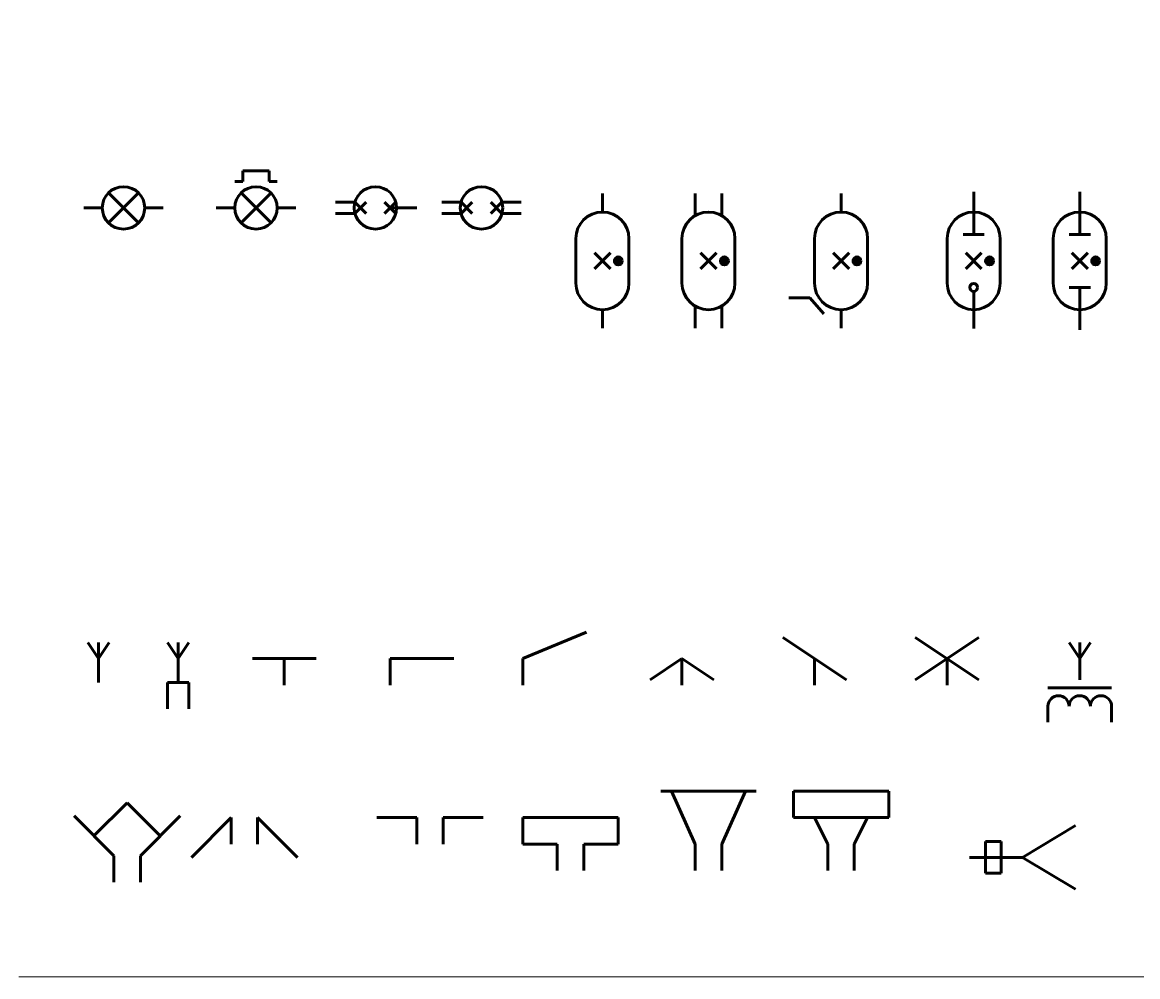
# Model space of a CAD drawing. Header units: millimetres. Extents: x 0 to 6510, y 0 to 297.
# Drawn here: x 2730.6 to 2940.9, y 0 to 180 of the extents above; entities that cross this region are included whole.
import ezdxf

# ---------------------------------------------------------------- set-up
doc = ezdxf.new("R2010")
doc.units = ezdxf.units.MM
doc.linetypes.add('K5LT_BASIC', pattern=[0])
doc.linetypes.add('K5LT_THIN', pattern=[0])

# ---------------------------------------------------------------- blocks, each defined once
blk = doc.blocks.new('U411')
at = {"color": 150, "linetype": 'K5LT_BASIC', "lineweight": 60, "true_color": 0x0080ff}
for p, q in [((2752.53, 142.17), (2746.87, 147.83)), ((2746.87, 142.17), (2752.53, 147.83)), ((2745.7, 145), (2742.2, 145)), ((2757.2, 145), (2753.7, 145))]:
    blk.add_line(p, q, dxfattribs=at)
blk.add_circle((2749.7, 145), 4, dxfattribs=at)
blk = doc.blocks.new('U412')
at = {"color": 150, "linetype": 'K5LT_BASIC', "lineweight": 60, "true_color": 0x0080ff}
for p, q in [((2772.2, 150), (2772.2, 152)), ((2777.2, 152), (2772.2, 152)), ((2777.2, 150), (2777.2, 152)), ((2772.2, 150), (2770.7, 150)), ((2778.7, 150), (2777.2, 150)), ((2777.53, 142.17), (2771.87, 147.83)), ((2771.87, 142.17), (2777.53, 147.83)), ((2770.7, 145), (2767.2, 145)), ((2782.2, 145), (2778.7, 145))]:
    blk.add_line(p, q, dxfattribs=at)
blk.add_circle((2774.7, 145), 4, dxfattribs=at)
blk = doc.blocks.new('U413')
at = {"color": 150, "linetype": 'K5LT_BASIC', "lineweight": 60, "true_color": 0x0080ff}
for p, q in [((2793.35, 146.06), (2789.7, 146.06)), ((2795.47, 143.94), (2793.35, 146.06)), ((2795.47, 146.06), (2793.35, 143.94)), ((2798.94, 143.94), (2801.06, 146.06)), ((2798.94, 146.06), (2801.06, 143.94)), ((2793.35, 143.94), (2789.7, 143.94)), ((2800, 145), (2805, 145))]:
    blk.add_line(p, q, dxfattribs=at)
blk.add_circle((2797.2, 145), 4, dxfattribs=at)
blk = doc.blocks.new('U414')
at = {"color": 150, "linetype": 'K5LT_BASIC', "lineweight": 60, "true_color": 0x0080ff}
for p, q in [((2813.35, 146.06), (2809.7, 146.06)), ((2815.47, 143.94), (2813.35, 146.06)), ((2815.47, 146.06), (2813.35, 143.94)), ((2818.94, 143.94), (2821.06, 146.06)), ((2818.94, 146.06), (2821.06, 143.94)), ((2821.06, 146.06), (2824.7, 146.06)), ((2813.35, 143.94), (2809.7, 143.94)), ((2821.06, 143.94), (2824.7, 143.94))]:
    blk.add_line(p, q, dxfattribs=at)
blk.add_circle((2817.2, 145), 4, dxfattribs=at)
blk = doc.blocks.new('U415')
at = {"true_color": 0x0000ff}
blk.add_hatch(color=5, dxfattribs=at).paths.add_polyline_path([(2888, 135.75), (2887.47, 135.53), (2887.25, 135), (2887.47, 134.47), (2888, 134.25), (2888.53, 134.47), (2888.75, 135), (2888.53, 135.53)])
at = {"color": 150, "linetype": 'K5LT_BASIC', "lineweight": 60, "true_color": 0x0080ff}
for p, q in [((2885, 147.7), (2885, 144.2)), ((2880, 130.8), (2880, 139.2)), ((2890, 139.2), (2890, 130.8)), ((2883.5, 133.5), (2886.5, 136.5)), ((2883.5, 136.5), (2886.5, 133.5)), ((2879.13, 128.03), (2875.13, 128.03)), ((2881.74, 125), (2879.13, 128.03)), ((2885, 125.8), (2885, 122.3))]:
    blk.add_line(p, q, dxfattribs=at)
blk.add_circle((2888, 135), 0.75, dxfattribs=at)
for centre, start, end in [((2885, 139.2), 0, 180), ((2885, 130.8), 180, 0)]:
    blk.add_arc(centre, 5, start, end, dxfattribs=at)
blk = doc.blocks.new('U416')
at = {"true_color": 0x0000ff}
blk.add_hatch(color=5, dxfattribs=at).paths.add_polyline_path([(2843, 135.75), (2842.47, 135.53), (2842.25, 135), (2842.47, 134.47), (2843, 134.25), (2843.53, 134.47), (2843.75, 135), (2843.53, 135.53)])
at = {"color": 150, "linetype": 'K5LT_BASIC', "lineweight": 60, "true_color": 0x0080ff}
for p, q in [((2840, 147.7), (2840, 144.2)), ((2835, 130.8), (2835, 139.2)), ((2845, 139.2), (2845, 130.8)), ((2838.5, 133.5), (2841.5, 136.5)), ((2838.5, 136.5), (2841.5, 133.5)), ((2840, 125.8), (2840, 122.3))]:
    blk.add_line(p, q, dxfattribs=at)
blk.add_circle((2843, 135), 0.75, dxfattribs=at)
for centre, start, end in [((2840, 139.2), 0, 180), ((2840, 130.8), 180, 0)]:
    blk.add_arc(centre, 5, start, end, dxfattribs=at)
blk = doc.blocks.new('U417')
at = {"true_color": 0x0000ff}
blk.add_hatch(color=5, dxfattribs=at).paths.add_polyline_path([(2863, 135.75), (2862.47, 135.53), (2862.25, 135), (2862.47, 134.47), (2863, 134.25), (2863.53, 134.47), (2863.75, 135), (2863.53, 135.53)])
at = {"color": 150, "linetype": 'K5LT_BASIC', "lineweight": 60, "true_color": 0x0080ff}
for p, q in [((2857.5, 147.7), (2857.5, 143.53)), ((2862.5, 147.7), (2862.5, 143.53)), ((2855, 130.8), (2855, 139.2)), ((2865, 139.2), (2865, 130.8)), ((2858.5, 133.5), (2861.5, 136.5)), ((2858.5, 136.5), (2861.5, 133.5)), ((2857.5, 126.47), (2857.5, 122.3)), ((2862.5, 126.47), (2862.5, 122.3))]:
    blk.add_line(p, q, dxfattribs=at)
blk.add_circle((2863, 135), 0.75, dxfattribs=at)
for centre, start, end in [((2860, 139.2), 0, 180), ((2860, 130.8), 180, 0)]:
    blk.add_arc(centre, 5, start, end, dxfattribs=at)
blk = doc.blocks.new('U419')
at = {"color": 150, "linetype": 'K5LT_BASIC', "lineweight": 60, "true_color": 0x0080ff}
for p, q in [((2910, 140), (2910, 148)), ((2908, 140), (2912, 140))]:
    blk.add_line(p, q, dxfattribs=at)
blk = doc.blocks.new('U418')
at = {"true_color": 0x0000ff}
blk.add_hatch(color=5, dxfattribs=at).paths.add_polyline_path([(2913, 135.75), (2912.47, 135.53), (2912.25, 135), (2912.47, 134.47), (2913, 134.25), (2913.53, 134.47), (2913.75, 135), (2913.53, 135.53)])
at = {"color": 150, "linetype": 'K5LT_BASIC', "lineweight": 60, "true_color": 0x0080ff}
for p, q in [((2905, 130.8), (2905, 139.2)), ((2915, 139.2), (2915, 130.8)), ((2908.5, 133.5), (2911.5, 136.5)), ((2908.5, 136.5), (2911.5, 133.5)), ((2910, 122.25), (2910, 129.25))]:
    blk.add_line(p, q, dxfattribs=at)
for centre in [(2913, 135), (2910, 130)]:
    blk.add_circle(centre, 0.75, dxfattribs=at)
for centre, start, end in [((2910, 139.2), 0, 180), ((2910, 130.8), 180, 0)]:
    blk.add_arc(centre, 5, start, end, dxfattribs=at)
blk.add_blockref('U419', (0, 0))
blk = doc.blocks.new('U421')
at = {"color": 150, "linetype": 'K5LT_BASIC', "lineweight": 60, "true_color": 0x0080ff}
for p, q in [((2930, 140), (2930, 148)), ((2928, 140), (2932, 140))]:
    blk.add_line(p, q, dxfattribs=at)
blk = doc.blocks.new('U422')
at = {"color": 150, "linetype": 'K5LT_BASIC', "lineweight": 60, "true_color": 0x0080ff}
for p, q in [((2928, 130), (2932, 130)), ((2930, 130), (2930, 122))]:
    blk.add_line(p, q, dxfattribs=at)
blk = doc.blocks.new('U420')
at = {"true_color": 0x0000ff}
blk.add_hatch(color=5, dxfattribs=at).paths.add_polyline_path([(2933, 135.75), (2932.47, 135.53), (2932.25, 135), (2932.47, 134.47), (2933, 134.25), (2933.53, 134.47), (2933.75, 135), (2933.53, 135.53)])
at = {"color": 150, "linetype": 'K5LT_BASIC', "lineweight": 60, "true_color": 0x0080ff}
for p, q in [((2925, 130.8), (2925, 139.2)), ((2935, 139.2), (2935, 130.8)), ((2928.5, 133.5), (2931.5, 136.5)), ((2928.5, 136.5), (2931.5, 133.5))]:
    blk.add_line(p, q, dxfattribs=at)
blk.add_circle((2933, 135), 0.75, dxfattribs=at)
for centre, start, end in [((2930, 139.2), 0, 180), ((2930, 130.8), 180, 0)]:
    blk.add_arc(centre, 5, start, end, dxfattribs=at)
for name in ['U421', 'U422']:
    blk.add_blockref(name, (0, 0))
blk = doc.blocks.new('U435')
at = {"color": 150, "linetype": 'K5LT_BASIC', "lineweight": 60, "true_color": 0x0080ff}
for p, q in [((2743, 63), (2745, 60)), ((2745, 60), (2747, 63)), ((2745, 63), (2745, 55.5))]:
    blk.add_line(p, q, dxfattribs=at)
blk = doc.blocks.new('U436')
at = {"color": 150, "linetype": 'K5LT_BASIC', "lineweight": 60, "true_color": 0x0080ff}
for p, q in [((2758, 63), (2760, 60)), ((2760, 60), (2762, 63)), ((2760, 63), (2760, 55.5)), ((2758, 50.5), (2758, 55.5)), ((2758, 55.5), (2762, 55.5)), ((2762, 55.5), (2762, 50.5))]:
    blk.add_line(p, q, dxfattribs=at)
blk = doc.blocks.new('U437')
at = {"color": 150, "linetype": 'K5LT_BASIC', "lineweight": 60, "true_color": 0x0080ff}
for p, q in [((2774, 60), (2786, 60)), ((2780, 55), (2780, 60))]:
    blk.add_line(p, q, dxfattribs=at)
blk = doc.blocks.new('U438')
at = {"color": 150, "linetype": 'K5LT_BASIC', "lineweight": 60, "true_color": 0x0080ff}
for p, q in [((2800, 55), (2800, 60)), ((2800, 60), (2812, 60))]:
    blk.add_line(p, q, dxfattribs=at)
blk = doc.blocks.new('U439')
at = {"color": 150, "linetype": 'K5LT_BASIC', "lineweight": 60, "true_color": 0x0080ff}
for p, q in [((2825, 60), (2837, 65)), ((2825, 55), (2825, 60))]:
    blk.add_line(p, q, dxfattribs=at)
blk = doc.blocks.new('U440')
at = {"color": 150, "linetype": 'K5LT_BASIC', "lineweight": 60, "true_color": 0x0080ff}
for p, q in [((2855, 60), (2849, 56)), ((2855, 55), (2855, 60)), ((2855, 60), (2861, 56))]:
    blk.add_line(p, q, dxfattribs=at)
blk = doc.blocks.new('U441')
at = {"color": 150, "linetype": 'K5LT_BASIC', "lineweight": 60, "true_color": 0x0080ff}
for p, q in [((2874, 64), (2886, 56)), ((2880, 55), (2880, 60))]:
    blk.add_line(p, q, dxfattribs=at)
blk = doc.blocks.new('U442')
at = {"color": 150, "linetype": 'K5LT_BASIC', "lineweight": 60, "true_color": 0x0080ff}
for p, q in [((2899, 64), (2911, 56)), ((2911, 64), (2899, 56)), ((2905, 55), (2905, 60))]:
    blk.add_line(p, q, dxfattribs=at)
blk = doc.blocks.new('U443')
at = {"color": 150, "linetype": 'K5LT_BASIC', "lineweight": 60, "true_color": 0x0080ff}
for p, q in [((2928, 63), (2930, 60)), ((2930, 60), (2932, 63)), ((2930, 63), (2930, 56)), ((2924, 54.5), (2936, 54.5)), ((2924, 51), (2924, 48)), ((2936, 51), (2936, 48))]:
    blk.add_line(p, q, dxfattribs=at)
for centre in [(2926, 51), (2930, 51), (2934, 51)]:
    blk.add_arc(centre, 2, 0, 180, dxfattribs=at)
blk = doc.blocks.new('U452')
at = {"color": 150, "linetype": 'K5LT_BASIC', "lineweight": 60, "true_color": 0x0080ff}
for p, q in [((2744.13, 26.57), (2750.38, 32.82)), ((2750.38, 32.82), (2756.63, 26.57)), ((2747.88, 22.82), (2740.38, 30.32)), ((2752.88, 22.82), (2760.38, 30.32)), ((2747.88, 17.82), (2747.88, 22.82)), ((2752.88, 17.82), (2752.88, 22.82))]:
    blk.add_line(p, q, dxfattribs=at)
blk = doc.blocks.new('U453')
at = {"color": 150, "linetype": 'K5LT_BASIC', "lineweight": 60, "true_color": 0x0080ff}
for p, q in [((2770, 30), (2762.5, 22.5)), ((2770, 25), (2770, 30)), ((2775, 25), (2775, 30)), ((2775, 30), (2782.5, 22.5))]:
    blk.add_line(p, q, dxfattribs=at)
blk = doc.blocks.new('U454')
at = {"color": 150, "linetype": 'K5LT_BASIC', "lineweight": 60, "true_color": 0x0080ff}
for p, q in [((2797.5, 30), (2805, 30)), ((2805, 25), (2805, 30)), ((2810, 25), (2810, 30)), ((2810, 30), (2817.5, 30))]:
    blk.add_line(p, q, dxfattribs=at)
blk = doc.blocks.new('U455')
at = {"color": 150, "linetype": 'K5LT_BASIC', "lineweight": 60, "true_color": 0x0080ff}
for p, q in [((2825, 25), (2825, 30)), ((2825, 30), (2843, 30)), ((2843, 30), (2843, 25)), ((2831.5, 25), (2825, 25)), ((2831.5, 20), (2831.5, 25)), ((2843, 25), (2836.5, 25)), ((2836.5, 25), (2836.5, 20))]:
    blk.add_line(p, q, dxfattribs=at)
blk = doc.blocks.new('U456')
at = {"color": 150, "linetype": 'K5LT_BASIC', "lineweight": 60, "true_color": 0x0080ff}
for p, q in [((2851, 35), (2869, 35)), ((2857.5, 25), (2853, 35)), ((2862.5, 25), (2867, 35)), ((2857.5, 20), (2857.5, 25)), ((2862.5, 20), (2862.5, 25))]:
    blk.add_line(p, q, dxfattribs=at)
blk = doc.blocks.new('U457')
at = {"color": 150, "linetype": 'K5LT_BASIC', "lineweight": 60, "true_color": 0x0080ff}
for p, q in [((2876, 30), (2876, 35)), ((2876, 35), (2894, 35)), ((2894, 35), (2894, 30)), ((2894, 30), (2876, 30)), ((2882.5, 25), (2880, 30)), ((2887.5, 25), (2890, 30)), ((2882.5, 20), (2882.5, 25)), ((2887.5, 20), (2887.5, 25))]:
    blk.add_line(p, q, dxfattribs=at)
blk = doc.blocks.new('U458')
at = {"color": 150, "linetype": 'K5LT_BASIC', "lineweight": 60, "true_color": 0x0080ff}
for p, q in [((2919.21, 22.5), (2929.21, 28.5)), ((2912.21, 19.5), (2912.21, 25.5)), ((2912.21, 25.5), (2915.21, 25.5)), ((2915.21, 25.5), (2915.21, 19.5)), ((2909.21, 22.5), (2919.21, 22.5)), ((2919.21, 22.5), (2929.21, 16.5)), ((2915.21, 19.5), (2912.21, 19.5))]:
    blk.add_line(p, q, dxfattribs=at)
blk = doc.blocks.new('U1435')
at = {"color": 7, "linetype": 'K5LT_THIN', "lineweight": 18}
blk.add_line((3150, 0), (2730, 0), dxfattribs=at)

msp = doc.modelspace()

# ---------------------------------------------------------------- block references
for name in ['U1435', 'U412', 'U411', 'U413', 'U414', 'U416', 'U417', 'U415', 'U418', 'U420', 'U439', 'U441', 'U442', 'U435', 'U436', 'U443', 'U437', 'U438', 'U440', 'U456', 'U457', 'U452', 'U453', 'U454', 'U455', 'U458']:
    msp.add_blockref(name, (0, 0))

doc.saveas('drawing.dxf')
